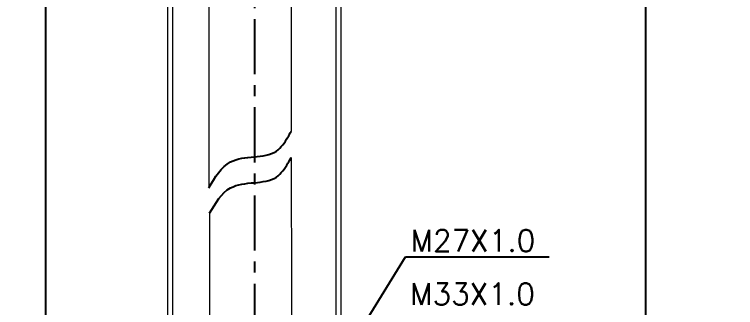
# Model space of a CAD drawing. Extents: x 7948 to 8542, y -4601 to -4181.
# Drawn here: x 8036.3 to 8152.6, y -4441.4 to -4394.1 of the extents above; entities that cross this region are included whole.
import ezdxf

# ---------------------------------------------------------------- set-up
doc = ezdxf.new("R2010")
doc.units = 0
doc.header["$LTSCALE"] = 7
doc.header["$MEASUREMENT"] = 0
doc.linetypes.add('CENTER2', pattern=[28.575, 19.05, -3.175, 3.175, -3.175])
doc.linetypes.add('CENTERX2', pattern=[20.32, 12.7, -2.54, 2.54, -2.54])
doc.layers.get('0').update_dxf_attribs({"color": 2, "linetype": 'CONTINUOUS'})
doc.layers.get('Defpoints').update_dxf_attribs({"linetype": 'CONTINUOUS'})
for name, color, linetype in [('D', 2, 'CONTINUOUS'), ('DIM', 2, 'CONTINUOUS'), ('DWG', 7, 'CONTINUOUS'), ('중심선', 1, 'CENTER2')]:
    doc.layers.add(name, color=color, linetype=linetype)
doc.styles.add('GHS', font='romans', dxfattribs={"bigfont": 'ghs'})
doc.styles.add('ROMANS', font='romans')
doc.dimstyles.new('A-3', dxfattribs={"dimscale": 0, "dimtxt": 2.8, "dimasz": 2, "dimexe": 0.7, "dimexo": 0.5, "dimgap": 1, "dimtad": 1, "dimdec": 4, "dimdsep": 46, "dimtxsty": 'ROMANS', "dimcen": 0, "dimclrd": 3, "dimclre": 3, "dimclrt": 2, "dimadec": 4, "dimazin": 2, "dimtfac": 1, "dimtdec": 4, "dimtmove": 0, "dimatfit": 0, "dimfxl": 0, "dimarcsym": 0})
doc.dimstyles.get("Standard").update_dxf_attribs({"dimtxt": 0.18, "dimasz": 0.18, "dimexe": 0.18, "dimexo": 0.0625, "dimgap": 0.09, "dimtad": 0, "dimtih": 1, "dimtoh": 1, "dimdec": 4, "dimzin": 0, "dimdsep": 46, "dimtxsty": 'Standard', "dimcen": 0.09, "dimadec": 0, "dimazin": 0, "dimtfac": 1, "dimtdec": 4, "dimtofl": 0, "dimtmove": 0, "dimatfit": 3, "dimfxl": 0, "dimtolj": 1, "dimtzin": 0, "dimarcsym": 0})

# ---------------------------------------------------------------- blocks, each defined once
blk = doc.blocks.new('*D7')
at = {"layer": 'D', "ltscale": 0.6}
for p, q in [((8119.26, -4229.23), (8039.3, -4229.23)), ((8041.3, -4232.23), (8041.3, -4454.68)), ((8047.48, -4457.68), (8039.3, -4457.68))]:
    blk.add_line(p, q, dxfattribs=at)
for points in [[(8040.8, -4232.23), (8041.8, -4232.23), (8041.3, -4229.23)], [(8040.8, -4454.68), (8041.8, -4454.68), (8041.3, -4457.68)]]:
    blk.add_solid(points, dxfattribs=at)
at = {"layer": 'Defpoints', "color": 0, "ltscale": 0.6}
for p in [(8120.26, -4229.23), (8041.3, -4457.68), (8048.48, -4457.68)]:
    blk.add_point(p, dxfattribs=at)
at = {"layer": 'D', "ltscale": 0.6, "insert": (8038.55, -4346.71), "char_height": 3.5, "attachment_point": 5, "rotation": 90, "style": 'GHS'}
blk.add_mtext('\\A1;L1', dxfattribs=at)
blk = doc.blocks.new('*D4')
at = {"layer": 'D', "ltscale": 0.6}
for p, q in [((8192.65, -4314.16), (8136.17, -4314.16)), ((8138.17, -4454.68), (8138.17, -4317.16)), ((8102.48, -4457.68), (8140.17, -4457.68))]:
    blk.add_line(p, q, dxfattribs=at)
for points in [[(8137.67, -4317.16), (8138.67, -4317.16), (8138.17, -4314.16)], [(8137.67, -4454.68), (8138.67, -4454.68), (8138.17, -4457.68)]]:
    blk.add_solid(points, dxfattribs=at)
at = {"layer": 'Defpoints', "color": 0, "ltscale": 0.6}
for p in [(8138.17, -4314.16), (8193.65, -4314.16), (8101.48, -4457.68)]:
    blk.add_point(p, dxfattribs=at)
at = {"layer": 'D', "ltscale": 0.6, "insert": (8135.42, -4385.92), "char_height": 3.5, "attachment_point": 5, "rotation": 90, "style": 'GHS'}
blk.add_mtext('\\A1;L2', dxfattribs=at)

msp = doc.modelspace()

# ---------------------------------------------------------------- linework, layer by layer
at = {"color": 7, "linetype": 'Continuous', "lineweight": 20}
for p, q in [((8060.9782, -4295.18029), (8060.9782, -4457.67932)), ((8061.77819, -4295.18029), (8061.77819, -4459.17931)), ((8088.17819, -4459.17931), (8088.17819, -4295.18029)), ((8088.97819, -4457.67932), (8088.97819, -4295.18029))]:
    msp.add_line(p, q, dxfattribs=at)
msp.add_line((8099.36803, -4433.2478), (8122.54932, -4433.2478))
at = {"layer": 'DWG', "linetype": 'Continuous', "lineweight": 18}
for p, q in [((8067.56774, -4353.76044), (8067.65401, -4422.08016)), ((8080.85536, -4353.25268), (8080.92634, -4413.02357)), ((8080.93131, -4417.21126), (8080.95822, -4439.86864)), ((8067.75532, -4426.19913), (8067.60759, -4548.69767)), ((8080.95822, -4439.86864), (8080.8943, -4548.70547))]:
    msp.add_line(p, q, dxfattribs=at)
at = {"layer": 'DWG', "color": 1, "ltscale": 0.6}
for points in [[(8067.65401, -4422.08016), (8071.12643, -4417.92471), (8074.97844, -4417.08222), (8078.53323, -4416.16603), (8080.38262, -4413.95215), (8080.91328, -4412.99915)], [(8067.75532, -4426.19913), (8071.1314, -4422.1124), (8074.98341, -4421.26991), (8078.5382, -4420.35373), (8080.38759, -4418.13984), (8080.93131, -4417.21126)]]:
    msp.add_spline(points, degree=3, dxfattribs=at)
at = {"layer": '중심선', "color": 1, "linetype": 'CENTERX2', "ltscale": 0.1}
msp.add_line((8074.97826, -4295.31864), (8074.97865, -4567.29819), dxfattribs=at)

# ---------------------------------------------------------------- texts
at = {"layer": 'DIM', "style": 'GHS'}
for s, p in [('M27X1.0', (8100.21137, -4432.36126)), ('M33X1.0', (8100.14418, -4440.96703))]:
    msp.add_text(s, height=3.5, dxfattribs=at).set_placement(p)

# ---------------------------------------------------------------- dimensions: what is measured, and where the dimension line sits
at = {"layer": 'D', "ltscale": 0.6}
for base, p1, p2, text, picture, middle in [((8041.30488, -4457.67931), (8120.26257, -4229.22816), (8048.47522, -4457.67931), 'L1', '*D7', (8041.30488, -4346.71437)), ((8138.16743, -4314.15702), (8101.47522, -4457.67931), (8193.65381, -4314.15702), 'L2', '*D4', (8138.16743, -4385.91816))]:
    dim = msp.add_linear_dim(base=base, p1=p1, p2=p2, angle=90, text=text, dimstyle='Standard', override={"dimtxt": 3.5, "dimasz": 3, "dimexe": 2, "dimexo": 1, "dimgap": 1, "dimtad": 1, "dimtih": 0, "dimtoh": 0, "dimzin": 8, "dimtxsty": 'GHS', "dimcen": 2, "dimclrd": 256, "dimclre": 256, "dimclrt": 256, "dimadec": 4, "dimazin": 2, "dimtp": 0.1, "dimtm": 1e-09, "dimtofl": 1, "dimatfit": 0, "dimlwd": 65535, "dimlwe": 65535}, dxfattribs=at)
    dim.commit()
    dim.dimension.update_dxf_attribs({"geometry": picture, "text_midpoint": middle, "dimtype": 128})

# ---------------------------------------------------------------- leaders
msp.add_leader([(8088.47818, -4450.85224), (8099.36803, -4433.2478)], dimstyle='A-3', override={"dimscale": 1, "dimasz": 3, "dimtad": 0, "dimclrd": 256, "dimarcsym": 1})

doc.saveas('drawing.dxf')
